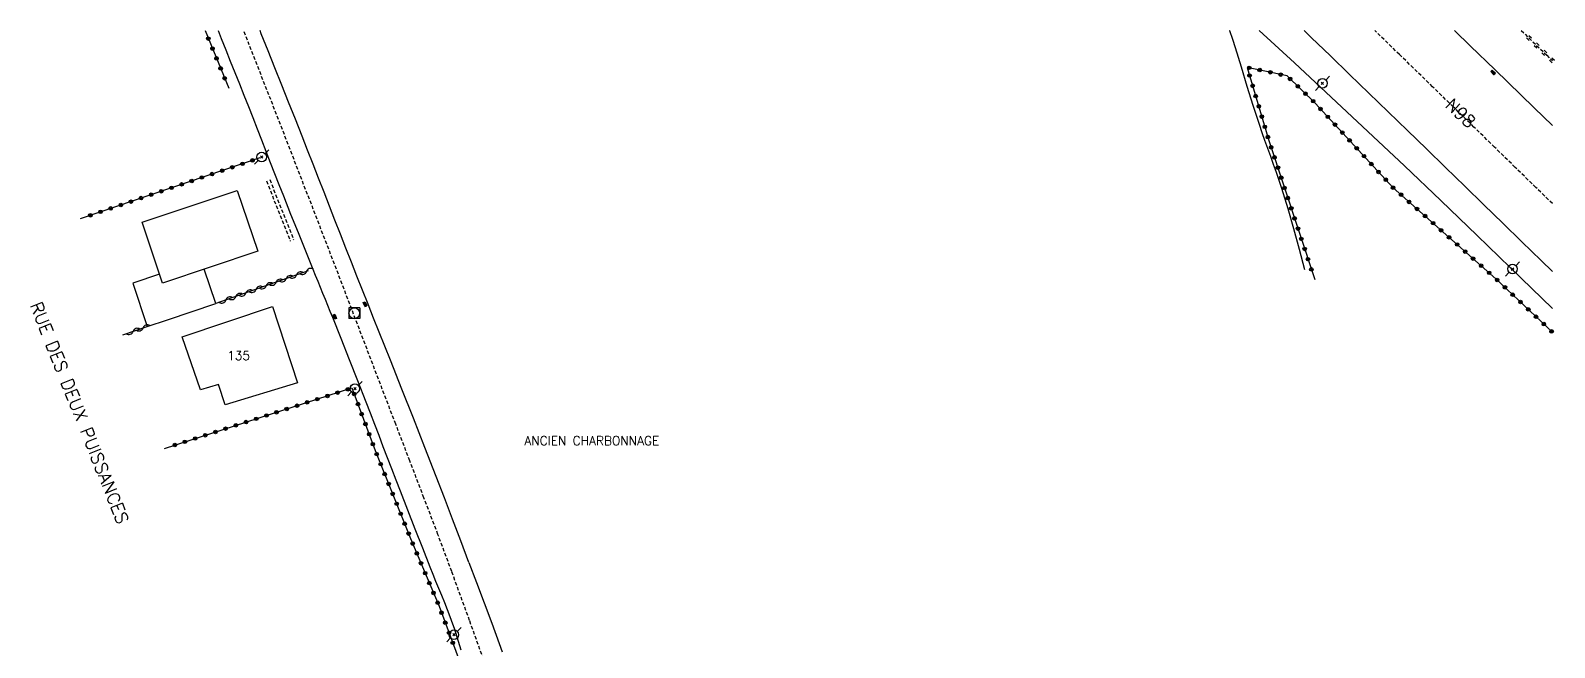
# Model space of a CAD drawing. Header units: millimetres. Extents: x 168000 to 169000, y 126998 to 128000.
# Drawn here: x 168786.6 to 169000.3, y 127913.6 to 128000 of the extents above; entities that cross this region are included whole.
import ezdxf
from ezdxf.enums import TextEntityAlignment as Align

# ---------------------------------------------------------------- set-up
doc = ezdxf.new("R2010")
doc.units = ezdxf.units.MM
doc.linetypes.add('DASHED', pattern=[0.75, 0.5, -0.25])
doc.layers.get('0').update_dxf_attribs({"linetype": 'CONTINUOUS'})
for name, color, linetype in [('W0001', 6, 'DASHED'), ('W0008', 7, 'CONTINUOUS'), ('W0101', 7, 'CONTINUOUS'), ('W0104', 1, 'CONTINUOUS'), ('W0112', 1, 'DASHED'), ('W0220', 5, 'DASHED'), ('W0310', 3, 'CONTINUOUS'), ('W0323', 7, 'CONTINUOUS'), ('W0330', 7, 'CONTINUOUS'), ('W0401', 7, 'CONTINUOUS'), ('W0420', 7, 'CONTINUOUS'), ('W0473', 7, 'CONTINUOUS'), ('W0984', 7, 'CONTINUOUS'), ('W0989', 7, 'CONTINUOUS'), ('W0990', 7, 'CONTINUOUS'), ('W0991', 7, 'CONTINUOUS')]:
    doc.layers.add(name, color=color, linetype=linetype)
doc.styles.get("Standard").update_dxf_attribs({"font": 'romans.shx', "width": 0.85})

# ---------------------------------------------------------------- blocks, each defined once
blk = doc.blocks.new('T401')
for p, q in [((-0.3, 0.3), (0, 0.3)), ((-0.3, -0.25), (-0.3, 0.3)), ((-0.3, 0.15), (0, 0.15)), ((-0.3, 0), (0, 0)), ((0, 0.3), (0, -0.25)), ((-0.3, -0.15), (0, -0.15)), ((-0.3, -0.25), (-0.3, -0.3)), ((-0.3, -0.3), (0, -0.3)), ((0, -0.3), (0, -0.25))]:
    blk.add_line(p, q)
blk = doc.blocks.new('T473')
for p, q in [((-0.166667, 0.166667), (0.166667, -0.166667)), ((-0.166667, -0.166667), (0.166667, 0.166667)), ((0.500001, 0.500001), (1.000002, 1.000002)), ((-1.000002, -1.000002), (-0.500001, -0.500001))]:
    blk.add_line(p, q)
blk.add_ellipse((0, 0), major_axis=(0.471405, 0.471405), ratio=1, start_param=5.4977871438, end_param=11.780972451)
blk = doc.blocks.new('T420')
for p, q in [((0.75, 0.75), (-0.75, 0.75)), ((-0.75, 0.75), (-0.75, -0.75)), ((0.75, 0.75), (0.75, -0.75)), ((0.75, -0.75), (-0.75, -0.75))]:
    blk.add_line(p, q)
blk.add_ellipse((0, 0), major_axis=(-0.53, 0.53), ratio=1, start_param=3.926991, end_param=10.210176)
blk = doc.blocks.new('t310o')
at = {"color": 0, "linetype": 'Continuous'}
for centre, start, end in [((-0.5, 0.38), 216.8699, 323.1304), ((0.5, -0.37), 36.8699, 143.1303)]:
    blk.add_arc(centre, 0.625, start, end, dxfattribs=at)
blk = doc.blocks.new('t323o')
at = {"color": 0, "linetype": 'Continuous'}
for radius in [0.25, 0.15]:
    blk.add_circle((0, 0), radius, dxfattribs=at)
blk = doc.blocks.new('t220o')
at = {"color": 0, "linetype": 'Continuous'}
for p, q in [((-0.25, 0.25), (0.25, 0.25)), ((-0.25, -0.25), (0.25, -0.25))]:
    blk.add_line(p, q, dxfattribs=at)

msp = doc.modelspace()

# ---------------------------------------------------------------- linework, layer by layer
at = {"layer": 'W0001'}
for points in [[(168850.66, 127910.45), (168848.19, 127917.33), (168845.69, 127924.19), (168843.76, 127929.38), (168841.79, 127934.54), (168839.81, 127939.71), (168837.83, 127944.87), (168835.15, 127951.87), (168832.47, 127958.87), (168829.79, 127965.86), (168827.09, 127972.85), (168824.66, 127979.14), (168822.22, 127985.42), (168819.77, 127991.7), (168817.31, 127997.97), (168816.51, 128000)], [(169000, 127975.76), (168997.69, 127978.01), (168994.79, 127980.83), (168991.9, 127983.65), (168989, 127986.48), (168986.11, 127989.3), (168983.21, 127992.12), (168978.56, 127996.64), (168975.1, 128000)]]:
    msp.add_lwpolyline(points, dxfattribs=at)
at = {"layer": 'W0008'}
for points in [[(168812.92, 128000), (168813.36, 127998.87), (168814, 127997.28), (168814.63, 127995.7), (168815.27, 127994.11), (168815.91, 127992.52), (168816.54, 127990.94), (168817.18, 127989.35), (168817.79, 127987.79), (168818.4, 127986.22), (168819.01, 127984.66), (168819.62, 127983.1), (168820.23, 127981.53), (168820.85, 127979.97), (168821.46, 127978.41), (168822.08, 127976.85), (168823.1, 127974.28), (168824.14, 127971.71), (168825.18, 127969.14), (168826.22, 127966.58), (168826.56, 127965.74), (168826.9, 127964.9), (168827.25, 127964.06), (168827.59, 127963.22), (168827.94, 127962.38), (168828.28, 127961.54), (168828.62, 127960.7), (168828.96, 127959.86), (168830.14, 127956.89), (168831.32, 127953.93), (168832.49, 127950.96), (168833.65, 127947.99), (168834.25, 127946.43), (168834.85, 127944.87), (168835.45, 127943.31), (168836.04, 127941.74), (168836.64, 127940.18), (168837.23, 127938.62), (168837.83, 127937.06), (168838.44, 127935.5), (168839.48, 127932.83), (168840.52, 127930.17), (168841.57, 127927.51), (168842.62, 127924.85), (168843.02, 127923.85), (168843.43, 127922.86), (168843.84, 127921.86), (168844.25, 127920.87), (168844.66, 127919.88), (168845.06, 127918.88), (168845.44, 127917.88), (168845.81, 127916.87), (168846.02, 127916.27), (168846.22, 127915.66), (168846.4, 127915.05), (168846.58, 127914.44), (168846.76, 127913.84), (168846.95, 127913.23)], [(168848.07, 127925.49), (168846.95, 127928.51), (168845.81, 127931.52), (168844.66, 127934.52), (168843.51, 127937.52), (168841.92, 127941.6), (168840.32, 127945.67), (168838.7, 127949.73), (168837.08, 127953.8), (168836.31, 127955.76), (168835.53, 127957.72), (168834.74, 127959.69), (168833.96, 127961.65), (168833.18, 127963.61), (168832.4, 127965.58), (168831.62, 127967.54), (168830.85, 127969.5), (168830.08, 127971.46), (168829.31, 127973.42), (168828.54, 127975.38), (168827.78, 127977.35), (168827.01, 127979.31), (168826.25, 127981.27), (168825.48, 127983.23), (168824.71, 127985.19), (168823.76, 127987.58), (168822.81, 127989.97), (168821.85, 127992.36), (168820.9, 127994.75), (168819.94, 127997.13), (168818.99, 127999.53), (168818.81, 128000)], [(168965.18, 128000), (168966.18, 127999.03), (168968.88, 127996.43), (168971.58, 127993.82), (168974.28, 127991.22), (168976.98, 127988.61), (168979.68, 127986), (168982.36, 127983.4), (168985.04, 127980.8), (168987.72, 127978.2), (168990.39, 127975.6), (168993.07, 127973), (168995.74, 127970.39), (168998.42, 127967.79), (169000, 127966.26)], [(169000, 127986.7), (168997.44, 127989.17), (168991.93, 127994.52), (168988.54, 127997.82), (168986.29, 128000)], [(168848.07, 127925.49), (168849.17, 127922.66), (168850.25, 127919.81), (168851.32, 127916.96), (168852.36, 127914.1), (168852.77, 127912.95)]]:
    msp.add_lwpolyline(points, dxfattribs=at)
at = {"layer": 'W0101'}
for points in [[(168802.27, 127973.14), (168815.61, 127977.6), (168818.48, 127969.09), (168805.12, 127964.6)], [(168804.71, 127965.85), (168802.27, 127973.14)], [(168805.12, 127964.6), (168804.71, 127965.85)]]:
    msp.add_lwpolyline(points, dxfattribs=at)
msp.add_lwpolyline([(168807.89, 127957.07), (168820.54, 127961.35), (168824.07, 127950.63), (168813.94, 127947.57), (168812.99, 127950.4), (168810.46, 127949.67)], close=True, dxfattribs=at)
at = {"layer": 'W0104'}
msp.add_lwpolyline([(168804.71, 127965.85), (168800.96, 127964.6), (168802.98, 127958.52), (168805.82, 127959.47), (168812.6, 127961.74), (168810.99, 127966.56)], dxfattribs=at)
at = {"layer": 'W0112'}
for points in [[(168819.71, 127978.95), (168823.05, 127970.5)], [(168820.17, 127979.13), (168823.51, 127970.68)]]:
    msp.add_lwpolyline(points, dxfattribs=at)
at = {"layer": 'W0220'}
msp.add_lwpolyline([(168995.64, 128000), (168999.21, 127996.54), (169000, 127995.78)], dxfattribs=at)
at = {"layer": 'W0310'}
for points in [[(168825.57, 127966.33), (168812.6, 127961.74)], [(168799.59, 127957.35), (168802.98, 127958.52)]]:
    msp.add_lwpolyline(points, dxfattribs=at)
at = {"layer": 'W0323'}
for points in [[(168811.1, 128000), (168814.42, 127991.92)], [(169000, 127957.74), (168992.09, 127965.2), (168977.68, 127977.96), (168966.75, 127989.83), (168962.8, 127993.63), (168957.21, 127994.84), (168960.27, 127984.57), (168966.68, 127965.12), (168966.68, 127965.12)], [(168818.76, 127982.14), (168793.61, 127973.63)], [(168805.43, 127941.46), (168831.7, 127949.92), (168834.95, 127941.18), (168839.93, 127928.81), (168843.92, 127919.34), (168846.74, 127911.78), (168843.93, 127910.76)]]:
    msp.add_lwpolyline(points, dxfattribs=at)
at = {"layer": 'W0330'}
for points in [[(168954.71, 128000), (168954.72, 127999.99), (168955.16, 127998.8), (168955.55, 127997.6)], [(168958.9, 128000), (168963.83, 127995.46), (168968.99, 127990.66), (168974.14, 127985.85), (168979.27, 127981.02), (168984.38, 127976.17), (168989.47, 127971.3), (168995.63, 127965.32), (169000, 127961.03)], [(168955.55, 127997.6), (168956.35, 127994.9), (168957.17, 127992.21), (168958.02, 127989.53), (168958.89, 127986.86), (168959.27, 127985.73), (168959.66, 127984.62), (168960.07, 127983.5), (168960.47, 127982.39), (168960.88, 127981.28), (168961.28, 127980.16), (168961.67, 127979.04), (168962.03, 127977.92), (168962.9, 127975.08), (168963.73, 127972.24), (168964.51, 127969.38), (168965.24, 127966.5)]]:
    msp.add_lwpolyline(points, dxfattribs=at)

# ---------------------------------------------------------------- block references
at = {"layer": 'W0220'}
for p, rotation in [((168996.72, 127998.96), 315.9580709594886), ((168997.8, 127997.91), 315.9580709594886), ((168998.87, 127996.87), 315.9580709594886), ((168999.95, 127995.83), 315.7645935793586)]:
    msp.add_blockref('t220o', p, dxfattribs=dict(at, rotation=rotation))
at = {"layer": 'W0310'}
for p, rotation in [((168819.66, 127964.24), 199.5196972345161), ((168821.08, 127964.74), 199.5196972345161), ((168822.49, 127965.24), 199.5196972345161), ((168823.91, 127965.74), 199.5196972345161), ((168825.32, 127966.25), 199.5196972345161), ((168814.01, 127962.24), 199.5196972345161), ((168815.42, 127962.74), 199.5196972345161), ((168816.84, 127963.24), 199.5196972345161), ((168818.25, 127963.74), 199.5196972345161), ((168801.01, 127957.84), 19.09245057737251), ((168802.42, 127958.33), 19.09245057737251)]:
    msp.add_blockref('t310o', p, dxfattribs=dict(at, rotation=rotation))
at = {"layer": 'W0323'}
for p, rotation in [((168811.57, 127998.86), 292.3483023551768), ((168812.14, 127997.47), 292.3483023551768), ((168812.71, 127996.09), 292.3483023551768), ((168813.28, 127994.7), 292.3483023551768), ((168957.51, 127994.77), 167.8254691785892), ((168958.98, 127994.46), 167.8254691785892), ((168813.85, 127993.31), 292.3483023551768), ((168957.55, 127993.69), 286.5886466200105), ((168957.98, 127992.26), 286.5886466200105), ((168960.45, 127994.14), 167.8254691785892), ((168961.91, 127993.82), 167.8254691785892), ((168963.23, 127993.22), 136.0789725150566), ((168958.41, 127990.82), 286.5886466200105), ((168964.31, 127992.18), 136.0789725150566), ((168965.39, 127991.14), 136.0789725150566), ((168966.47, 127990.1), 136.0789725150566), ((168958.84, 127989.38), 286.5886466200105), ((168967.5, 127989.01), 132.6612090207923), ((168959.27, 127987.94), 286.5886466200105), ((168959.69, 127986.51), 286.5886466200105), ((168968.52, 127987.91), 132.6612090207923), ((168969.53, 127986.81), 132.6612090207923), ((168960.12, 127985.07), 286.5886466200105), ((168970.55, 127985.7), 132.6612090207923), ((168971.57, 127984.6), 132.6612090207923), ((168817.76, 127981.8), 198.6878849186916), ((168960.58, 127983.64), 288.2304578557743), ((168961.05, 127982.22), 288.2304578557743), ((168972.58, 127983.5), 132.6612090207923), ((168973.6, 127982.4), 132.6612090207923), ((168812.08, 127979.88), 198.6878849186916), ((168813.5, 127980.36), 198.6878849186916), ((168814.92, 127980.84), 198.6878849186916), ((168816.34, 127981.32), 198.6878849186916), ((168961.52, 127980.79), 288.2304578557743), ((168974.62, 127981.29), 132.6612090207923), ((168975.63, 127980.19), 132.6612090207923), ((168804.97, 127977.48), 198.6878849186916), ((168806.39, 127977.96), 198.6878849186916), ((168807.82, 127978.44), 198.6878849186916), ((168809.24, 127978.92), 198.6878849186916), ((168810.66, 127979.4), 198.6878849186916), ((168961.99, 127979.37), 288.2304578557743), ((168962.45, 127977.94), 288.2304578557743), ((168976.65, 127979.09), 132.6612090207923), ((168977.67, 127977.98), 132.6612090207923), ((168799.29, 127975.55), 198.6878849186916), ((168800.71, 127976.03), 198.6878849186916), ((168802.13, 127976.52), 198.6878849186916), ((168803.55, 127977), 198.6878849186916), ((168962.92, 127976.52), 288.2304578557743), ((168978.79, 127976.99), 138.4623721227479), ((168979.91, 127975.99), 138.4623721227479), ((168795.03, 127974.11), 198.6878849186916), ((168796.45, 127974.59), 198.6878849186916), ((168797.87, 127975.07), 198.6878849186916), ((168963.39, 127975.09), 288.2304578557743), ((168963.86, 127973.67), 288.2304578557743), ((168981.03, 127975), 138.4623721227479), ((168982.16, 127974), 138.4623721227479), ((168983.28, 127973.01), 138.4623721227479), ((168964.33, 127972.24), 288.2304578557743), ((168984.4, 127972.01), 138.4623721227479), ((168985.52, 127971.02), 138.4623721227479), ((168964.8, 127970.82), 288.2304578557743), ((168965.27, 127969.39), 288.2304578557743), ((168986.65, 127970.02), 138.4623721227479), ((168987.77, 127969.03), 138.4623721227479), ((168965.74, 127967.97), 288.2304578557743), ((168988.89, 127968.04), 138.4623721227479), ((168990.02, 127967.04), 138.4623721227479), ((168966.21, 127966.54), 288.2304578557743), ((168991.14, 127966.05), 138.4623721227479), ((168992.26, 127965.05), 136.672924978349), ((168993.35, 127964.02), 136.672924978349), ((168994.44, 127962.99), 136.672924978349), ((168995.53, 127961.96), 136.672924978349), ((168996.62, 127960.93), 136.672924978349), ((168997.71, 127959.9), 136.672924978349), ((168998.8, 127958.87), 136.672924978349), ((168999.89, 127957.84), 136.672924978349), ((168831.13, 127949.73), 17.84576792047487), ((168823.99, 127947.44), 17.84576792047487), ((168825.42, 127947.9), 17.84576792047487), ((168826.84, 127948.35), 17.84576792047487), ((168828.27, 127948.81), 17.84576792047487), ((168829.7, 127949.27), 17.84576792047487), ((168832.01, 127949.07), 290.4546228619789), ((168832.54, 127947.67), 290.4546228619789), ((168818.28, 127945.6), 17.84576792047487), ((168819.71, 127946.06), 17.84576792047487), ((168821.13, 127946.52), 17.84576792047487), ((168822.56, 127946.98), 17.84576792047487), ((168833.06, 127946.26), 290.4546228619789), ((168811.14, 127943.3), 17.84576792047487), ((168812.57, 127943.76), 17.84576792047487), ((168813.99, 127944.22), 17.84576792047487), ((168815.42, 127944.68), 17.84576792047487), ((168816.85, 127945.14), 17.84576792047487), ((168833.59, 127944.86), 290.4546228619789), ((168834.11, 127943.45), 290.4546228619789), ((168806.86, 127941.92), 17.84576792047487), ((168808.28, 127942.38), 17.84576792047487), ((168809.71, 127942.84), 17.84576792047487), ((168834.63, 127942.04), 290.4546228619789), ((168835.17, 127940.64), 291.907491981704), ((168835.73, 127939.25), 291.907491981704), ((168836.29, 127937.86), 291.907491981704), ((168836.85, 127936.47), 291.907491981704), ((168837.41, 127935.08), 291.907491981704), ((168837.97, 127933.69), 291.907491981704), ((168838.53, 127932.29), 291.907491981704), ((168839.09, 127930.9), 291.907491981704), ((168839.65, 127929.51), 291.907491981704), ((168840.22, 127928.12), 292.8558394021423), ((168840.8, 127926.74), 292.8558394021423), ((168841.38, 127925.36), 292.8558394021423), ((168841.97, 127923.98), 292.8558394021423), ((168842.55, 127922.59), 292.8558394021423), ((168843.13, 127921.21), 292.8558394021423), ((168843.72, 127919.83), 292.8558394021423), ((168844.26, 127918.43), 290.4238205865871), ((168844.78, 127917.03), 290.4238205865871), ((168845.31, 127915.62), 290.4238205865871), ((168845.83, 127914.22), 290.4238205865871)]:
    msp.add_blockref('t323o', p, dxfattribs=dict(at, rotation=rotation))
at = {"layer": 'W0401'}
for p, rotation in [((168991.8, 127994.24), 45.85910950360356), ((168833.68, 127961.71), 21.72056527861816), ((168829.14, 127959.83), 201.869837241696)]:
    msp.add_blockref('T401', p, dxfattribs=dict(at, rotation=rotation))
at = {"layer": 'W0420'}
msp.add_blockref('T420', (168832.03, 127960.39), dxfattribs=at)
at = {"layer": 'W0473'}
for p in [(168967.77, 127992.6), (168819.04, 127982.27), (168994.41, 127966.59), (168832.11, 127949.83), (168845.99, 127915.35)]:
    msp.add_blockref('T473', p, dxfattribs=at)

# ---------------------------------------------------------------- texts
at = {"layer": 'W0984'}
msp.add_text('ANCIEN CHARBONNAGE ', height=1.25, dxfattribs=at).set_placement((168865.77, 127942.54), align=Align.MIDDLE_CENTER)
at = {"layer": 'W0989'}
msp.add_text('RUE DES DEUX PUISSANCES ', height=1.75, rotation=291.8016, dxfattribs=at).set_placement((168786.52, 127961.52))
at = {"layer": 'W0990'}
msp.add_text('N98 ', height=1.75, rotation=316.8369, dxfattribs=at).set_placement((168987.59, 127988.01), align=Align.MIDDLE_CENTER)
at = {"layer": 'W0991'}
msp.add_text('135', height=1.25, dxfattribs=at).set_placement((168815.81, 127954.46), align=Align.MIDDLE_CENTER)

doc.saveas('drawing.dxf')
